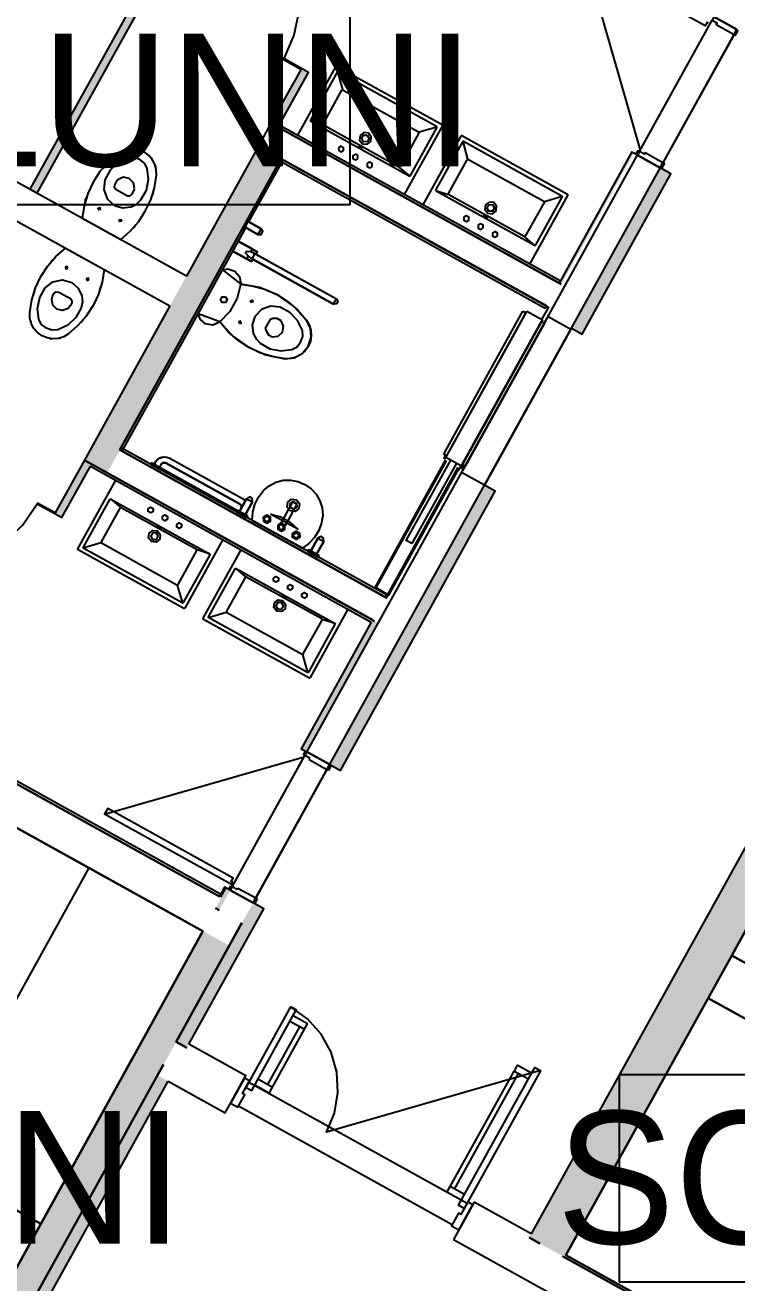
# Model space of a CAD drawing. Header units: metres. Extents: x 2.5 to 42.6, y 0.9 to 31.9.
# Drawn here: x 28.915 to 30.634, y 27.348 to 30.383 of the extents above; entities that cross this region are included whole.
import ezdxf

# ---------------------------------------------------------------- set-up
doc = ezdxf.new("R2010")
doc.units = ezdxf.units.M
for name, color, linetype in [('ARREDI', 9, 'Continuous'), ('PARETI_STRUTTURE', 7, 'Continuous'), ('PILASTRI_SETTI', 8, 'Continuous'), ('WAYFINDING_RIQUADRI', 7, 'Continuous'), ('WAYFINDING_TESTI', 7, 'Continuous')]:
    doc.layers.add(name, color=color, linetype=linetype)

msp = doc.modelspace()

# ---------------------------------------------------------------- linework, layer by layer
at = {"layer": 'ARREDI'}
for points in [[(29.6646, 30.2825), (29.573, 30.1172)], [(29.6685, 30.2691), (29.6045, 30.1537)], [(29.6673, 30.2832), (29.6658, 30.2834), (29.6646, 30.2825)], [(29.9221, 30.142), (29.6673, 30.2832)], [(29.6711, 30.2698), (29.6696, 30.27), (29.6685, 30.2691)], [(29.6696, 30.27), (29.6812, 30.2274)], [(29.9088, 30.1381), (29.6711, 30.2699)], [(29.635, 30.144), (29.6803, 30.2257)], [(29.6803, 30.2257), (29.6814, 30.2266), (29.6829, 30.2264)], [(29.6829, 30.2264), (29.8649, 30.1256)], [(29.6045, 30.1537), (29.6043, 30.1522), (29.6053, 30.151)], [(29.6046, 30.1517), (29.6341, 30.1423)], [(29.6053, 30.151), (29.8429, 30.0193)], [(29.6358, 30.1413), (29.6348, 30.1425), (29.635, 30.144)], [(29.8178, 30.0405), (29.6358, 30.1414)], [(29.8313, 29.974), (29.9229, 30.1393)], [(29.9095, 30.1355), (29.9097, 30.137), (29.9088, 30.1381)], [(29.9229, 30.1393), (29.9231, 30.1408), (29.9221, 30.142)], [(29.8657, 30.1229), (29.8205, 30.0412)], [(29.8456, 30.0201), (29.9095, 30.1355)], [(29.8649, 30.1256), (29.8659, 30.1244), (29.8657, 30.1229)], [(29.9097, 30.137), (29.8667, 30.1246)], [(29.9671, 30.1148), (29.8755, 29.9495)], [(29.9698, 30.1155), (29.9683, 30.1157), (29.9671, 30.1148)], [(30.2247, 29.9743), (29.9698, 30.1156)], [(29.1566, 30.0813), (29.1586, 30.0823), (29.1601, 30.0825)], [(29.1794, 30.0839), (29.1809, 30.0841), (29.1831, 30.0834)], [(29.971, 30.1014), (29.907, 29.986)], [(29.9737, 30.1022), (29.9722, 30.1023), (29.971, 30.1014)], [(29.9722, 30.1023), (29.9837, 30.0597)], [(30.2113, 29.9705), (29.9737, 30.1022)], [(29.1644, 30.0629), (29.1401, 30.0513), (29.1206, 30.0329), (29.1077, 30.0094)], [(29.1919, 30.0585), (29.1786, 30.0638), (29.1644, 30.0629)], [(29.2102, 30.0375), (29.2035, 30.0501), (29.1919, 30.0585)], [(29.2177, 30.0642), (29.2194, 30.0627), (29.2201, 30.0614)], [(29.9375, 29.9763), (29.9828, 30.058)], [(29.9828, 30.058), (29.984, 30.0589), (29.9855, 30.0588)], [(29.9855, 30.0588), (30.1675, 29.9579)], [(29.1023, 30.0371), (29.1052, 30.0413), (29.1089, 30.0447)], [(29.1791, 29.9889), (29.1766, 30.0028), (29.1667, 30.013), (29.1528, 30.016), (29.1396, 30.0107)], [(29.1949, 29.9611), (29.208, 29.9845), (29.2133, 30.0108), (29.2102, 30.0375)], [(29.2291, 30.0442), (29.2298, 30.0429), (29.23, 30.0406)], [(29.8204, 30.0412), (29.8193, 30.0403), (29.8178, 30.0405)], [(29.8438, 30.0191), (29.8195, 30.0395)], [(29.8429, 30.0193), (29.8444, 30.0192), (29.8456, 30.0201)], [(29.1077, 30.0094), (29.1051, 29.986), (29.1133, 29.964), (29.1307, 29.9481)], [(29.1307, 29.9978), (29.1301, 29.9918), (29.1338, 29.9871)], [(29.1347, 30.0049), (29.1307, 29.9978)], [(29.1338, 29.9871), (29.1622, 29.9714)], [(29.1396, 30.0107), (29.1369, 30.0081), (29.1347, 30.0049)], [(29.1768, 29.9815), (29.1783, 29.9851), (29.1791, 29.9889)], [(29.907, 29.986), (29.9069, 29.9845), (29.9078, 29.9834)], [(29.0603, 29.957), (29.0613, 29.962), (29.0633, 29.9666)], [(29.1622, 29.9714), (29.1682, 29.9707), (29.1729, 29.9745)], [(29.1712, 29.9444), (29.1843, 29.951), (29.1949, 29.9611)], [(29.1729, 29.9745), (29.1768, 29.9815)], [(29.2242, 29.9808), (29.2232, 29.9758), (29.2212, 29.9712)], [(29.9071, 29.984), (29.9366, 29.9746)], [(29.9078, 29.9834), (30.1454, 29.8516)], [(29.9383, 29.9737), (29.9374, 29.9749), (29.9375, 29.9764)], [(30.1203, 29.8728), (29.9383, 29.9737)], [(30.1682, 29.9552), (30.123, 29.8736)], [(30.1338, 29.8063), (30.2254, 29.9716)], [(30.1481, 29.8524), (30.212, 29.9678)], [(30.1675, 29.9579), (30.1684, 29.9567), (30.1682, 29.9552)], [(30.2122, 29.9693), (30.1692, 29.9569)], [(30.212, 29.9678), (30.2122, 29.9693), (30.2113, 29.9705)], [(30.2254, 29.9716), (30.2256, 29.9731), (30.2247, 29.9743)], [(29.1307, 29.9481), (29.1506, 29.9419), (29.1712, 29.9444)], [(29.1822, 29.9007), (29.1793, 29.8965), (29.1756, 29.8931)], [(29.4463, 29.8951), (29.4773, 29.8779), (29.4852, 29.878), (29.489, 29.8849), (29.4849, 29.8917), (29.4539, 29.9089)], [(30.123, 29.8736), (30.1218, 29.8726), (30.1203, 29.8728)], [(30.1463, 29.8514), (30.122, 29.8719)], [(28.9264, 29.6897), (28.9312, 29.7198), (28.9401, 29.7488), (28.953, 29.7764), (28.9696, 29.8019), (28.9895, 29.8249), (29.0124, 29.8449)], [(29.0124, 29.8449), (29.106, 29.793)], [(29.465, 29.8181), (29.4617, 29.8122), (29.4165, 29.8373)], [(29.4165, 29.8373), (29.4497, 29.8188), (29.4617, 29.8122)], [(29.4631, 29.843), (29.4299, 29.8614), (29.4751, 29.8363)], [(29.4671, 29.8331), (29.4634, 29.8345), (29.4591, 29.8357), (29.4496, 29.837), (29.4476, 29.8335), (29.4538, 29.8262), (29.4571, 29.8231), (29.4602, 29.8207), (29.6599, 29.71), (29.6668, 29.7224), (29.6705, 29.7163), (29.667, 29.7102), (29.6599, 29.71), (29.465, 29.8181)], [(29.4631, 29.843), (29.4591, 29.8357)], [(29.4631, 29.843), (29.4751, 29.8363), (29.4719, 29.8305)], [(29.4751, 29.8364), (29.4719, 29.8305), (29.6668, 29.7224)], [(30.1454, 29.8517), (30.1469, 29.8515), (30.1481, 29.8524)], [(28.9828, 29.8172), (28.9791, 29.8138), (28.9762, 29.8096)], [(29.4538, 29.8262), (29.4497, 29.8188)], [(29.4602, 29.8207), (29.4653, 29.8216), (29.4691, 29.8284), (29.4671, 29.8331), (29.6668, 29.7224)], [(29.465, 29.8181), (29.4617, 29.8122)], [(29.106, 29.7931), (29.1011, 29.763), (29.0922, 29.734), (29.0793, 29.7064), (29.0627, 29.6809), (29.0428, 29.6579), (29.0199, 29.6379)], [(29.3912, 29.7916), (29.405, 29.7949), (29.4216, 29.7895), (29.4331, 29.7763), (29.436, 29.7591)], [(29.3916, 29.7923), (29.4359, 29.758), (29.4665, 29.7534), (29.4961, 29.7447), (29.5242, 29.7318), (29.5503, 29.7151), (29.5738, 29.695), (29.5941, 29.6717), (29.5624, 29.7055), (29.5242, 29.7318), (29.4813, 29.7496), (29.4357, 29.758)], [(28.9482, 29.6728), (28.9451, 29.6995), (28.9504, 29.7258), (28.9635, 29.7492)], [(28.9635, 29.7492), (28.9819, 29.7639), (29.005, 29.7685), (29.0277, 29.7622)], [(29.0277, 29.7622), (29.0434, 29.7486), (29.0523, 29.7298)], [(29.0952, 29.7437), (29.0971, 29.7483), (29.0981, 29.7533)], [(29.436, 29.7591), (29.4274, 29.7237), (29.4098, 29.6919), (29.3844, 29.6659)], [(28.9372, 29.7391), (28.9352, 29.7345), (28.9342, 29.7295)], [(28.9793, 29.7214), (28.9801, 29.7252), (28.9816, 29.7288)], [(29.0188, 29.6995), (29.0056, 29.6943), (28.9917, 29.6973), (28.9818, 29.7075), (28.9793, 29.7214)], [(28.9816, 29.7288), (28.9855, 29.7358)], [(28.9855, 29.7358), (28.9903, 29.7396), (28.9962, 29.7389)], [(28.9962, 29.7389), (29.0246, 29.7232)], [(29.0277, 29.7125), (29.0238, 29.7054)], [(29.0246, 29.7232), (29.0283, 29.7185), (29.0277, 29.7125)], [(29.0523, 29.7298), (29.0536, 29.7152), (29.0507, 29.7009)], [(28.9561, 29.633), (28.9452, 29.6409), (28.9363, 29.6512), (28.9301, 29.6632), (28.9267, 29.6762), (28.9264, 29.6897)], [(29.0507, 29.7009), (29.0378, 29.6774), (29.0183, 29.659), (28.994, 29.6474)], [(29.0238, 29.7054), (29.0216, 29.7022), (29.0188, 29.6995)], [(29.3852, 29.6667), (29.4164, 29.6325), (29.4542, 29.6056), (29.4968, 29.5872), (29.5423, 29.5781), (29.5117, 29.5831), (29.4822, 29.5923), (29.4543, 29.6055), (29.4285, 29.6226), (29.4053, 29.6431), (29.3852, 29.6666), (29.3327, 29.686)], [(29.3844, 29.6659), (29.3682, 29.6593), (29.351, 29.662), (29.3376, 29.6732), (29.333, 29.6867)], [(29.5311, 29.7025), (29.5077, 29.7051), (29.4857, 29.6968), (29.4698, 29.6795)], [(29.5846, 29.6458), (29.5731, 29.67), (29.5546, 29.6895), (29.5311, 29.7025)], [(28.9284, 29.6697), (28.9286, 29.6674), (28.9293, 29.6661)], [(28.9665, 29.6518), (28.9549, 29.6602), (28.9482, 29.6728)], [(28.994, 29.6474), (28.9798, 29.6465), (28.9665, 29.6518)], [(29.0495, 29.6656), (29.0532, 29.669), (29.0561, 29.6732)], [(29.4698, 29.6795), (29.4637, 29.6596), (29.4661, 29.6389)], [(29.5068, 29.6728), (29.4951, 29.6516)], [(29.4951, 29.6516), (29.497, 29.645)], [(29.5134, 29.6747), (29.5068, 29.6728)], [(29.5119, 29.6311), (29.5261, 29.6327), (29.5366, 29.6424), (29.5393, 29.6565), (29.5331, 29.6694)], [(29.5331, 29.6694), (29.524, 29.6748), (29.5134, 29.6747)], [(28.9383, 29.6489), (28.939, 29.6475), (28.9407, 29.6461)], [(29.0199, 29.6379), (29.0083, 29.631), (28.9954, 29.6269), (28.982, 29.6259), (28.9686, 29.628), (28.9561, 29.633)], [(28.9753, 29.6269), (28.9775, 29.6262), (28.979, 29.6263)], [(28.9983, 29.6278), (28.9998, 29.6279), (29.0019, 29.6289)], [(29.4661, 29.6389), (29.4727, 29.6259), (29.4828, 29.6153)], [(29.497, 29.645), (29.5025, 29.636), (29.5119, 29.6311)], [(29.5802, 29.6183), (29.5855, 29.6315), (29.5846, 29.6458)], [(29.4828, 29.6153), (29.5062, 29.6022), (29.5325, 29.5969), (29.5592, 29.5999)], [(29.5592, 29.5999), (29.5718, 29.6067), (29.5802, 29.6183)], [(29.4468, 29.2015), (29.4519, 29.1987), (29.45, 29.1952), (29.4259, 29.2086), (29.45, 29.1952), (29.2193, 29.3231), (29.2212, 29.3266), (29.4329, 29.2092), (29.4501, 29.2402), (29.4639, 29.2325), (29.4468, 29.2015), (29.4639, 29.2325), (29.4638, 29.2404), (29.4569, 29.2443), (29.4501, 29.2402), (29.4329, 29.2092), (29.4278, 29.212)], [(29.2193, 29.3231), (29.2212, 29.3266), (29.2271, 29.3233)], [(29.2212, 29.3266), (29.2453, 29.3132)], [(29.2303, 29.3292), (29.2389, 29.3381), (29.2509, 29.3415), (29.263, 29.3385), (29.44, 29.2404)], [(29.2303, 29.3292), (29.234, 29.3342), (29.2389, 29.3381), (29.2447, 29.3406), (29.2509, 29.3415), (29.2571, 29.3408), (29.263, 29.3385)], [(29.2427, 29.3223), (29.2394, 29.3164)], [(29.2427, 29.3223), (29.2395, 29.3164), (29.2453, 29.3132)], [(29.2629, 29.3385), (29.44, 29.2404), (29.445, 29.2367), (29.4469, 29.2343)], [(29.0424, 29.1193), (29.134, 29.2846)], [(29.0558, 29.1231), (29.1197, 29.2385)], [(29.1197, 29.2385), (29.1209, 29.2394), (29.1224, 29.2392)], [(29.1215, 29.2395), (29.1451, 29.2195)], [(29.1224, 29.2392), (29.36, 29.1075)], [(29.438, 29.2184), (29.4382, 29.2196), (29.4378, 29.2221), (29.4368, 29.2245), (29.4352, 29.2265), (29.4331, 29.228)], [(29.4372, 29.2168), (29.4378, 29.2221), (29.4331, 29.228)], [(29.4467, 29.2339), (29.44, 29.2404)], [(29.5599, 29.2311), (29.5324, 29.1814)], [(29.5599, 29.231), (29.5636, 29.2315), (29.5687, 29.2287), (29.5703, 29.2253), (29.5427, 29.1757)], [(29.1441, 29.2177), (29.0988, 29.1361)], [(29.1468, 29.2185), (29.1453, 29.2187), (29.1441, 29.2177)], [(29.3288, 29.1176), (29.1468, 29.2185)], [(29.4519, 29.1987), (29.4278, 29.212), (29.4329, 29.2092), (29.4278, 29.212), (29.4259, 29.2086)], [(29.4259, 29.2086), (29.4278, 29.212)], [(29.4468, 29.2015), (29.4519, 29.1987), (29.45, 29.1952)], [(29.0989, 29.1361), (29.0987, 29.1346), (29.0996, 29.1334)], [(29.3923, 29.1414), (29.3007, 28.9761)], [(29.619, 29.1061), (29.6361, 29.1371), (29.636, 29.145), (29.6291, 29.1488), (29.6223, 29.1448), (29.6051, 29.1138)], [(29.0432, 29.1166), (29.0422, 29.1178), (29.0424, 29.1193)], [(29.298, 28.9753), (29.0432, 29.1166)], [(29.0556, 29.1216), (29.0979, 29.1344)], [(29.0566, 29.1204), (29.0556, 29.1216), (29.0558, 29.1231)], [(29.2942, 28.9887), (29.0565, 29.1204)], [(29.0996, 29.1334), (29.2816, 29.0325)], [(29.2843, 29.0333), (29.3295, 29.115)], [(29.3295, 29.115), (29.3297, 29.1165), (29.3288, 29.1176)], [(29.3607, 29.1069), (29.3305, 29.1167)], [(29.3449, 28.9516), (29.4366, 29.1169)], [(29.36, 29.1075), (29.361, 29.1063), (29.3608, 29.1048)], [(29.3608, 29.1048), (29.2968, 28.9895)], [(29.3583, 28.9554), (29.4223, 29.0708)], [(29.4466, 29.0501), (29.4014, 28.9684)], [(29.4223, 29.0708), (29.4234, 29.0717), (29.4249, 29.0715)], [(29.424, 29.0718), (29.4476, 29.0518)], [(29.4249, 29.0715), (29.6626, 28.9398)], [(29.4493, 29.0508), (29.4478, 29.051), (29.4466, 29.0501)], [(29.6313, 28.9499), (29.4493, 29.0508)], [(31.1373, 29.0678), (30.5647, 28.0347), (31.1846, 27.6911), (30.5647, 28.0347), (30.2211, 27.4148)], [(29.2816, 29.0325), (29.2831, 29.0324), (29.2843, 29.0333)], [(29.2957, 28.9885), (29.2833, 29.0316)], [(29.2969, 28.9895), (29.2957, 28.9885), (29.2942, 28.9887)], [(29.3007, 28.9761), (29.2995, 28.9752), (29.298, 28.9753)], [(29.3581, 28.9539), (29.4004, 28.9667)], [(29.3591, 28.9527), (29.3581, 28.9539), (29.3583, 28.9554)], [(29.4014, 28.9684), (29.4012, 28.9669), (29.4021, 28.9657)], [(29.4021, 28.9657), (29.5841, 28.8648)], [(29.6948, 28.9737), (29.6032, 28.8084)], [(29.3457, 28.9489), (29.3448, 28.9501), (29.3449, 28.9516)], [(29.6005, 28.8076), (29.3457, 28.9489)], [(29.5967, 28.821), (29.3591, 28.9527)], [(29.5868, 28.8656), (29.6321, 28.9473)], [(29.6633, 28.9372), (29.5994, 28.8218)], [(29.6321, 28.9473), (29.6322, 28.9488), (29.6313, 28.95)], [(29.6632, 28.9392), (29.633, 28.949)], [(29.6626, 28.9398), (29.6635, 28.9387), (29.6633, 28.9372)], [(29.5841, 28.8649), (29.5856, 28.8647), (29.5868, 28.8656)], [(29.5982, 28.8209), (29.5858, 28.8639)], [(29.5994, 28.8218), (29.5982, 28.8209), (29.5967, 28.821)], [(29.6032, 28.8084), (29.602, 28.8075), (29.6005, 28.8077)], [(30.2211, 27.4148), (31.5019, 26.7049)]]:
    msp.add_lwpolyline(points, dxfattribs=at)
for points in [[(29.724, 30.1167), (29.7228, 30.1055), (29.7298, 30.0967), (29.741, 30.0954), (29.7499, 30.1024), (29.7511, 30.1136), (29.7441, 30.1225), (29.7329, 30.1238)], [(29.7413, 30.1175), (29.746, 30.1097), (29.7416, 30.1018), (29.7326, 30.1016), (29.7279, 30.1094), (29.7323, 30.1173)], [(29.1385, 30.0724), (29.1156, 30.0524), (29.0957, 30.0294), (29.0791, 30.0039), (29.0662, 29.9763), (29.0573, 29.9473), (29.0525, 29.9172), (29.146, 29.8654), (29.1689, 29.8854), (29.1888, 29.9084), (29.2054, 29.9339), (29.2183, 29.9615), (29.2272, 29.9905), (29.232, 30.0206), (29.2317, 30.0341), (29.2283, 30.0471), (29.2221, 30.0591), (29.2133, 30.0693), (29.2023, 30.0773), (29.1898, 30.0823), (29.1765, 30.0844), (29.163, 30.0834), (29.1501, 30.0793)], [(29.6722, 30.0869), (29.6723, 30.0801), (29.6783, 30.0767), (29.6842, 30.0803), (29.6841, 30.0872), (29.6781, 30.0905)], [(29.7292, 30.0854), (29.7254, 30.0888), (29.7206, 30.0902), (29.7244, 30.0868)], [(29.7187, 30.0612), (29.7185, 30.0681), (29.7125, 30.0714), (29.7066, 30.0679), (29.7067, 30.061), (29.7128, 30.0576)], [(29.7531, 30.0421), (29.753, 30.049), (29.747, 30.0523), (29.741, 30.0488), (29.7412, 30.0419), (29.7472, 30.0386)], [(30.0266, 29.949), (30.0253, 29.9378), (30.0323, 29.929), (30.0435, 29.9277), (30.0524, 29.9347), (30.0537, 29.946), (30.0466, 29.9548), (30.0354, 29.9561)], [(29.0966, 29.9383), (29.0924, 29.9372), (29.0912, 29.9413), (29.0954, 29.9425)], [(30.0439, 29.9498), (30.0485, 29.942), (30.0441, 29.9341), (30.0351, 29.934), (30.0304, 29.9417), (30.0348, 29.9497)], [(29.1477, 29.91), (29.1435, 29.9088), (29.1423, 29.913), (29.1465, 29.9142)], [(29.4533, 29.9159), (29.44, 29.8918)], [(29.4463, 29.8951), (29.4434, 29.8899), (29.4568, 29.914), (29.4539, 29.9089), (29.4849, 29.8917), (29.4773, 29.8779)], [(29.4568, 29.914), (29.4533, 29.9159)], [(29.9747, 29.9193), (29.9748, 29.9124), (29.9809, 29.909), (29.9868, 29.9126), (29.9866, 29.9195), (29.9806, 29.9228)], [(30.0212, 29.8935), (30.0211, 29.9004), (30.015, 29.9037), (30.0091, 29.9002), (30.0093, 29.8933), (30.0153, 29.8899)], [(30.0317, 29.9177), (30.028, 29.9211), (30.0231, 29.9225), (30.0269, 29.9192)], [(29.44, 29.8918), (29.4434, 29.8899)], [(30.0556, 29.8744), (30.0555, 29.8813), (30.0495, 29.8847), (30.0436, 29.8811), (30.0437, 29.8742), (30.0497, 29.8709)], [(29.0179, 29.7963), (29.0167, 29.8005), (29.0125, 29.7993), (29.0137, 29.7951)], [(29.069, 29.768), (29.0678, 29.7721), (29.0636, 29.771), (29.0648, 29.7668)], [(29.3991, 29.7277), (29.4034, 29.7207), (29.3994, 29.7135), (29.3912, 29.7134), (29.3869, 29.7204), (29.3909, 29.7276)], [(29.4608, 29.7139), (29.4596, 29.718), (29.4638, 29.7192), (29.465, 29.715)], [(29.4326, 29.6629), (29.4368, 29.6641), (29.4356, 29.6683), (29.4314, 29.6671)], [(29.599, 29.6078), (29.6058, 29.6292), (29.6041, 29.6516), (29.5941, 29.6717), (29.601, 29.6601), (29.6051, 29.6472), (29.6061, 29.6337), (29.6041, 29.6204)], [(29.5423, 29.5781), (29.5646, 29.5804), (29.5845, 29.5908), (29.599, 29.6078), (29.5911, 29.5969), (29.5808, 29.5881), (29.5689, 29.5818), (29.5558, 29.5784)], [(29.2193, 29.3231), (29.2434, 29.3098)], [(29.2303, 29.3292), (29.2271, 29.3233)], [(29.2427, 29.3223), (29.2486, 29.327), (29.2561, 29.3261), (29.2537, 29.3271), (29.2511, 29.3274), (29.2486, 29.327), (29.2462, 29.326), (29.2442, 29.3244)], [(29.2561, 29.3261), (29.4331, 29.228)], [(29.2434, 29.3098), (29.2453, 29.3132)], [(29.4908, 29.2596), (29.5045, 29.2714), (29.5206, 29.2799), (29.5381, 29.2846), (29.5562, 29.2852), (29.574, 29.2816), (29.5906, 29.2742), (29.6057, 29.2641), (29.6181, 29.2509), (29.6272, 29.2352), (29.6325, 29.2178), (29.6339, 29.1997), (29.6311, 29.1818), (29.6241, 29.1635), (29.6138, 29.1467), (29.6006, 29.1322), (29.5849, 29.1205), (29.4633, 29.1879), (29.4649, 29.2074), (29.4702, 29.2264), (29.4789, 29.2439)], [(29.5762, 29.2169), (29.5671, 29.2097), (29.5556, 29.211), (29.5483, 29.2201), (29.5496, 29.2317), (29.5587, 29.2389), (29.5703, 29.2376), (29.5775, 29.2285)], [(29.5548, 29.2288), (29.5628, 29.2335), (29.5708, 29.2291), (29.571, 29.2198), (29.5631, 29.215), (29.555, 29.2195)], [(29.2122, 29.2165), (29.2181, 29.22), (29.2241, 29.2167), (29.2243, 29.2098), (29.2184, 29.2062), (29.2123, 29.2096)], [(29.2587, 29.1907), (29.2528, 29.1871), (29.2468, 29.1905), (29.2466, 29.1974), (29.2525, 29.2009), (29.2586, 29.1976)], [(29.4278, 29.212), (29.4259, 29.2086)], [(29.4259, 29.2086), (29.45, 29.1952)], [(29.4519, 29.1987), (29.4468, 29.2015)], [(29.45, 29.1952), (29.4519, 29.1987)], [(29.4903, 29.1957), (29.4904, 29.1859), (29.499, 29.1811), (29.5075, 29.1862), (29.5073, 29.196), (29.4987, 29.2008)], [(29.5047, 29.1877), (29.499, 29.1843), (29.4931, 29.1875), (29.493, 29.1942), (29.4988, 29.1977), (29.5046, 29.1944)], [(29.5079, 29.2032), (29.5327, 29.1964), (29.555, 29.1839), (29.5737, 29.1663)], [(29.2437, 29.1689), (29.2389, 29.1703), (29.2351, 29.1737), (29.2399, 29.1723)], [(29.2931, 29.1716), (29.2872, 29.1681), (29.2812, 29.1714), (29.2811, 29.1783), (29.287, 29.1818), (29.293, 29.1785)], [(29.4633, 29.1879), (29.5849, 29.1205)], [(29.5251, 29.1764), (29.5253, 29.1666), (29.5339, 29.1618), (29.5424, 29.1669), (29.5422, 29.1767), (29.5336, 29.1815)], [(29.5364, 29.1771), (29.5298, 29.177), (29.5266, 29.1712), (29.53, 29.1655), (29.5366, 29.1656), (29.5398, 29.1714)], [(29.2144, 29.1567), (29.2233, 29.1637), (29.2345, 29.1625), (29.2415, 29.1536), (29.2403, 29.1424), (29.2314, 29.1354), (29.2202, 29.1366), (29.2132, 29.1455)], [(29.223, 29.1416), (29.232, 29.1418), (29.2364, 29.1497), (29.2317, 29.1575), (29.2227, 29.1573), (29.2183, 29.1494)], [(29.5611, 29.1565), (29.5695, 29.1616), (29.5781, 29.1568), (29.5783, 29.147), (29.5698, 29.1419), (29.5612, 29.1467)], [(29.5753, 29.1481), (29.5696, 29.1447), (29.5637, 29.1479), (29.5636, 29.1546), (29.5694, 29.1581), (29.5752, 29.1548)], [(29.619, 29.1061), (29.6241, 29.1032), (29.6, 29.1166), (29.6051, 29.1138), (29.6223, 29.1448), (29.6361, 29.1371)], [(29.6, 29.1166), (29.5981, 29.1131)], [(29.5981, 29.1131), (29.6222, 29.0998)], [(29.6222, 29.0998), (29.6241, 29.1032)], [(29.5147, 29.0488), (29.5206, 29.0523), (29.5267, 29.049), (29.5268, 29.0421), (29.5209, 29.0385), (29.5149, 29.0419)], [(29.5612, 29.023), (29.5553, 29.0195), (29.5493, 29.0228), (29.5492, 29.0297), (29.5551, 29.0333), (29.5611, 29.0299)], [(29.517, 28.989), (29.5258, 28.9961), (29.537, 28.9948), (29.5441, 28.9859), (29.5428, 28.9747), (29.5339, 28.9677), (29.5227, 28.969), (29.5157, 28.9778)], [(29.5255, 28.9739), (29.5345, 28.9741), (29.5389, 28.982), (29.5343, 28.9898), (29.5252, 28.9896), (29.5208, 28.9817)], [(29.5462, 29.0012), (29.5414, 29.0026), (29.5376, 29.006), (29.5425, 29.0046)], [(29.5957, 29.0039), (29.5898, 29.0004), (29.5837, 29.0037), (29.5836, 29.0106), (29.5895, 29.0142), (29.5955, 29.0108)], [(28.9531, 27.4905), (28.6776, 27.6432), (28.1813, 26.7478), (28.4568, 26.5951), (28.9531, 27.4905), (29.3445, 28.1967), (29.069, 28.3494), (28.6776, 27.6432)], [(31.2418, 27.7944), (30.622, 28.138)]]:
    msp.add_lwpolyline(points, close=True, dxfattribs=at)
at = {"layer": 'PARETI_STRUTTURE'}
for points in [[(29.417, 30.7303), (29.4678, 30.6953), (29.5108, 30.6509), (29.5443, 30.5991), (29.5671, 30.5417), (29.5782, 30.4809), (29.5772, 30.4192), (29.5643, 30.3588), (29.5398, 30.3021)], [(29.3046, 29.7775), (27.8231, 30.5986)], [(30.5658, 30.388), (30.5624, 30.3899), (30.5576, 30.3813), (30.2545, 30.5493), (30.2622, 30.563), (30.4003, 30.0813)], [(27.783, 30.5263), (29.2645, 29.7052)], [(29.2036, 30.4862), (28.9268, 29.9869)], [(28.944, 29.9774), (29.2208, 30.4767)], [(29.4151, 28.3038), (30.574, 30.3947)], [(30.3984, 30.0779), (30.574, 30.3947)], [(30.5788, 30.4033), (30.6339, 30.3728)], [(29.4721, 28.2767), (30.6272, 30.3607)], [(30.6272, 30.3607), (30.4554, 30.0508)], [(30.6339, 30.3728), (30.6272, 30.3607), (30.6307, 30.3588), (30.6373, 30.3709)], [(29.5823, 30.2786), (29.5398, 30.3021), (29.5388, 30.3004), (29.5813, 30.2768)], [(29.5814, 30.2768), (29.5088, 30.146), (29.526, 30.1364)], [(29.5289, 30.1416), (29.5995, 30.269), (29.5823, 30.2786)], [(30.2096, 29.7575), (29.5088, 30.146), (29.4783, 30.0909)], [(30.2073, 29.7656), (29.5289, 30.1416)], [(29.526, 30.1364), (30.2045, 29.7604), (30.2073, 29.7656)], [(29.4783, 30.0909), (29.3046, 29.7775)], [(30.385, 30.074), (30.3799, 30.0769), (30.2045, 29.7604), (30.2096, 29.7575)], [(30.3936, 30.0693), (30.3984, 30.0779), (30.395, 30.0798), (30.3902, 30.0712)], [(29.144, 29.3578), (29.5334, 30.0603)], [(29.4557, 29.9079), (29.5385, 30.0575), (29.5334, 30.0603), (29.144, 29.3578), (29.1492, 29.3549)], [(29.5334, 30.0603), (30.1791, 29.7025)], [(30.3936, 30.0693), (30.385, 30.074)], [(30.4488, 30.0387), (30.3937, 30.0693)], [(30.4554, 30.0508), (30.4487, 30.0387)], [(30.4522, 30.0368), (30.4589, 30.0489), (30.4554, 30.0508)], [(30.2342, 29.6516), (30.26, 29.6373), (30.4746, 30.0244), (30.4487, 30.0387)], [(29.1492, 29.3549), (29.448, 29.8941)], [(29.2645, 29.7052), (29.0583, 29.3332), (29.1135, 29.3027)], [(29.926, 29.3473), (30.1174, 29.6927)], [(29.927, 29.3492), (30.1164, 29.6908)], [(29.9309, 29.3399), (30.1263, 29.6925)], [(30.1243, 29.6889), (29.9329, 29.3435)], [(30.1263, 29.6925), (30.1642, 29.6715), (29.9687, 29.3189)], [(30.1174, 29.6927), (30.1243, 29.6889)], [(30.1791, 29.7024), (30.1625, 29.6725)], [(29.9707, 29.3225), (30.1622, 29.6679)], [(30.1691, 29.6641), (29.9776, 29.3187)], [(30.168, 29.6622), (29.9787, 29.3206)], [(30.1622, 29.6679), (30.1691, 29.6641), (30.1779, 29.68)], [(30.1622, 29.6679), (30.1691, 29.6641)], [(30.1779, 29.68), (30.233, 29.6495), (30.2342, 29.6516)], [(30.233, 29.6495), (30.0242, 29.2728)], [(29.3842, 28.2805), (27.207, 29.4872)], [(27.1621, 29.4062), (29.3445, 28.1967)], [(29.069, 28.3494), (27.1621, 29.4062)], [(29.7897, 28.9999), (29.144, 29.3578)], [(28.9868, 29.2041), (29.004, 29.1946), (29.0727, 29.3185)], [(29.0583, 29.3333), (28.9877, 29.2058)], [(29.0756, 29.3237), (29.0583, 29.3332)], [(29.0727, 29.3185), (29.7511, 28.9425)], [(29.754, 28.9477), (29.0756, 29.3237)], [(29.8492, 29.1317), (29.8355, 29.1393), (29.9429, 29.3332)], [(29.9567, 29.3256), (29.8492, 29.1317)], [(29.9329, 29.3435), (29.926, 29.3473)], [(29.9687, 29.3189), (29.9309, 29.3399)], [(29.967, 29.3198), (29.9605, 29.3081)], [(29.9691, 29.3034), (29.9776, 29.3187), (29.9735, 29.321)], [(29.9776, 29.3187), (29.9707, 29.3225)], [(29.1134, 29.3027), (29.7592, 28.9448)], [(30.0242, 29.2728), (29.9691, 29.3034)], [(29.6506, 28.5987), (29.6764, 28.5844), (30.0501, 29.2585), (30.0242, 29.2728)], [(31.14, 29.2756), (30.1369, 27.4659)], [(28.516, 29.1049), (28.5727, 29.0804), (28.6331, 29.0674), (28.6948, 29.0665), (28.7556, 29.0776), (28.813, 29.1004), (28.8648, 29.1339), (28.9092, 29.1769), (28.9442, 29.2277)], [(28.9877, 29.2058), (28.9452, 29.2294), (28.9442, 29.2277), (28.9868, 29.2041)], [(31.5019, 26.7049), (30.2211, 27.4148), (31.2261, 29.2279), (31.2209, 29.2308)], [(30.2131, 27.4125), (31.5042, 26.6968), (32.8707, 29.1622)], [(29.7886, 29.0101), (29.7845, 29.0028), (29.7897, 28.9999)], [(29.7905, 29.0094), (29.7887, 29.0104)], [(29.7511, 28.9425), (29.5817, 28.6369), (29.5869, 28.634)], [(29.7592, 28.9448), (29.754, 28.9477)], [(29.4151, 28.3038), (29.5907, 28.6206)], [(29.5869, 28.634), (29.5955, 28.6292)], [(29.5873, 28.6225), (29.5921, 28.6312)], [(29.5955, 28.6292), (29.5907, 28.6206), (29.5873, 28.6225)], [(29.6506, 28.5987), (29.5955, 28.6292), (29.5907, 28.6206)], [(29.6028, 28.614), (29.5907, 28.6206)], [(29.5955, 28.6292), (29.6506, 28.5987)], [(29.4165, 28.3143), (29.413, 28.3162), (29.4178, 28.3248), (29.1147, 28.4928), (29.1071, 28.479), (29.5888, 28.6172)], [(29.6009, 28.6105), (29.6028, 28.614)], [(29.6009, 28.6105), (29.6439, 28.5867), (29.6506, 28.5987)], [(29.6506, 28.5987), (29.6439, 28.5867)], [(29.654, 28.5968), (29.6474, 28.5847)], [(29.6439, 28.5867), (29.4721, 28.2767)], [(29.6474, 28.5847), (29.6439, 28.5866)], [(29.4164, 28.3143), (29.4136, 28.3092), (29.1071, 28.479)], [(29.4017, 28.3), (29.3966, 28.3028), (29.3842, 28.2804)], [(29.4104, 28.2952), (29.4017, 28.3)], [(29.4069, 28.2971), (29.4117, 28.3057)], [(29.4272, 28.2971), (29.4151, 28.3038), (29.4103, 28.2952)], [(29.4104, 28.2952), (29.4151, 28.3038)], [(29.4655, 28.2647), (29.4104, 28.2952)], [(29.4104, 28.2952), (29.4655, 28.2647), (29.4721, 28.2767)], [(29.4117, 28.3057), (29.4151, 28.3038)], [(29.4272, 28.2971), (29.4291, 28.3006)], [(29.4291, 28.3006), (29.4721, 28.2767)], [(29.3104, 27.924), (29.4913, 28.2503), (29.4655, 28.2647)], [(29.4655, 28.2647), (29.4721, 28.2767), (29.4756, 28.2748)], [(29.4756, 28.2748), (29.4689, 28.2627)], [(29.3836, 28.247), (29.375, 28.2518)], [(29.375, 28.2518), (29.3836, 28.247)], [(30.622, 28.138), (31.2401, 27.7953), (30.622, 28.138), (30.6792, 28.2413)], [(29.3445, 28.1967), (28.2307, 26.1872)], [(29.4387, 28.2164), (29.2798, 27.9298), (29.3056, 27.9154)], [(29.4082, 28.1613), (29.4387, 28.2164)], [(29.2798, 27.9298), (29.4082, 28.1614)], [(30.622, 28.138), (30.5647, 28.0347), (31.1828, 27.692), (30.5647, 28.0347), (30.2211, 27.4148)], [(29.4484, 27.8197), (29.4622, 27.812), (29.57, 28.0066), (29.5562, 28.0142)], [(29.5562, 28.0142), (29.4484, 27.8197)], [(30.1595, 27.8599), (29.9753, 27.5276), (29.9615, 27.5353), (30.1457, 27.8676), (30.1595, 27.86), (29.643, 27.7118), (29.6621, 27.7578), (29.6705, 27.8069), (29.6678, 27.8567), (29.654, 27.9045), (29.63, 27.9482), (29.5968, 27.9854), (29.5562, 28.0142)], [(29.5624, 27.9928), (29.5968, 27.9737)], [(29.5015, 27.8262), (29.5789, 27.9657)], [(29.5892, 27.96), (29.5119, 27.8205), (29.5042, 27.8067)], [(29.5892, 27.96), (29.5547, 27.979)], [(29.5968, 27.9737), (29.5892, 27.96)], [(29.3057, 27.9154), (29.2798, 27.9298)], [(29.4434, 27.8391), (29.4482, 27.8477), (29.3104, 27.924)], [(28.2944, 26.1519), (29.2493, 27.8747)], [(29.2493, 27.8747), (29.235, 27.8488)], [(30.1036, 27.8729), (30.096, 27.8591)], [(30.1381, 27.8538), (30.1036, 27.8729)], [(28.2639, 26.0968), (28.2897, 26.0825), (29.2608, 27.8345)], [(29.235, 27.8488), (28.2944, 26.1519)], [(29.2608, 27.8345), (29.3985, 27.7582), (29.4129, 27.784)], [(29.4113, 27.7812), (29.4286, 27.7717), (29.4453, 27.802), (29.4402, 27.8049), (29.457, 27.8352), (29.4449, 27.8418)], [(29.4129, 27.784), (29.4434, 27.8391)], [(29.4434, 27.8391), (29.4129, 27.784)], [(29.4555, 27.8324), (29.9824, 27.5404)], [(29.5119, 27.8205), (29.4774, 27.8396)], [(29.9758, 27.5611), (29.9414, 27.5802), (30.096, 27.8591)], [(29.9517, 27.5744), (30.1063, 27.8534)], [(30.096, 27.8591), (30.1304, 27.84)], [(30.1304, 27.84), (30.1381, 27.8538)], [(29.4698, 27.8258), (29.5042, 27.8067)], [(29.9466, 27.4881), (29.4301, 27.7744)], [(29.9338, 27.5664), (29.9414, 27.5802)], [(29.9682, 27.5473), (29.9338, 27.5664)], [(29.9959, 27.5364), (29.9839, 27.5431), (29.9671, 27.5128), (29.9619, 27.5157), (29.9451, 27.4854), (29.9623, 27.4758)], [(29.9944, 27.5337), (29.9639, 27.4786)], [(29.9639, 27.4786), (29.9944, 27.5337)], [(30.1369, 27.4659), (29.9992, 27.5423), (29.9944, 27.5337)], [(29.9639, 27.4786), (29.9495, 27.4528)], [(29.9495, 27.4528), (31.5145, 26.5854), (31.5288, 26.6112), (31.4737, 26.6417)], [(30.158, 27.443), (30.1322, 27.4573)], [(30.1322, 27.4573), (30.158, 27.443)], [(30.2131, 27.4125), (30.2183, 27.4096)], [(30.2183, 27.4096), (31.4991, 26.6997)], [(31.8455, 27.3247), (31.5019, 26.7049), (30.2211, 27.4148)]]:
    msp.add_lwpolyline(points, dxfattribs=at)
for points in [[(30.6272, 30.3607), (30.6339, 30.3728), (30.5788, 30.4033), (30.574, 30.3947), (30.5861, 30.388), (30.5842, 30.3846)], [(30.4488, 30.0387), (30.4554, 30.0508), (30.4124, 30.0746), (30.4105, 30.0712), (30.3984, 30.0779), (30.3937, 30.0693)], [(29.5305, 30.0552), (30.1711, 29.7001), (30.1739, 29.7053), (29.5334, 30.0603)], [(30.1691, 29.6641), (29.9776, 29.3187)], [(27.207, 29.4872), (29.3842, 28.2805), (29.387, 28.2856), (27.2099, 29.4923)], [(29.7874, 29.0079), (29.1469, 29.363), (29.144, 29.3578), (29.7845, 29.0028)], [(29.7629, 29.0247), (29.9319, 29.3296), (29.9288, 29.3313), (29.7596, 29.026), (29.7934, 29.0073), (29.9626, 29.3126), (29.9595, 29.3143), (29.7905, 29.0094)], [(29.9301, 29.345), (29.9263, 29.3381), (29.929, 29.3366), (29.9329, 29.3435)], [(29.9735, 29.321), (29.9708, 29.3225), (29.9669, 29.3156), (29.9697, 29.3141)]]:
    msp.add_lwpolyline(points, close=True, dxfattribs=at)
at = {"layer": 'PILASTRI_SETTI'}
for points in [[(28.944, 29.9774), (29.2208, 30.4767), (28.9268, 29.9869), (29.2036, 30.4862)], [(29.526, 30.1364), (29.5995, 30.269), (29.5088, 30.146), (29.5823, 30.2786)], [(29.1134, 29.3027), (29.5334, 30.0603), (29.0584, 29.3333), (29.4783, 30.0909)], [(30.2096, 29.7575), (30.385, 30.074), (30.2045, 29.7604), (30.3799, 30.0769)], [(30.26, 29.6373), (30.4746, 30.0244), (30.2342, 29.6516), (30.4487, 30.0387)], [(29.004, 29.1946), (29.0756, 29.3237), (28.9868, 29.2041), (29.0584, 29.3332)], [(29.6764, 28.5844), (30.0501, 29.2585), (29.6506, 28.5987), (30.0242, 29.2728)], [(30.158, 27.443), (31.1658, 29.2613), (30.1322, 27.4573), (31.14, 29.2756)], [(30.2131, 27.4125), (31.2209, 29.2308), (30.158, 27.443), (31.1658, 29.2613)], [(30.2183, 27.4096), (31.2261, 29.2279), (30.2131, 27.4125), (31.2209, 29.2308)], [(29.7897, 28.9999), (29.7934, 29.0073), (29.7845, 29.0028), (29.7882, 29.0094)], [(29.5869, 28.634), (29.7592, 28.9448), (29.5817, 28.6369), (29.754, 28.9477)], [(29.5955, 28.6293), (29.7678, 28.94), (29.5869, 28.634), (29.7592, 28.9448)], [(29.3836, 28.247), (29.4103, 28.2952), (29.375, 28.2518), (29.4017, 28.3)], [(29.3893, 28.2776), (29.4017, 28.3), (29.3842, 28.2804), (29.3966, 28.3028)], [(29.3057, 27.9154), (29.4913, 28.2503), (29.2798, 27.9298), (29.4655, 28.2647)], [(28.2393, 26.1824), (29.3531, 28.1919), (28.2307, 26.1872), (29.3445, 28.1967)], [(28.2944, 26.1519), (29.4082, 28.1614), (28.2393, 26.1824), (29.3531, 28.1919)], [(28.2897, 26.0825), (29.2608, 27.8345), (28.2639, 26.0968), (29.235, 27.8488)]]:
    msp.add_solid(points, dxfattribs=at)
at = {"layer": 'WAYFINDING_RIQUADRI'}
for points in [[(27.9, 29.95), (29.7, 29.95), (29.7, 30.45), (27.9, 30.45)], [(30.35, 27.35), (31.45, 27.35), (31.45, 27.85), (30.35, 27.85)]]:
    msp.add_lwpolyline(points, close=True, dxfattribs=at)

# ---------------------------------------------------------------- texts
at = {"layer": 'WAYFINDING_TESTI', "char_height": 0.32, "attachment_point": 5}
for s, insert in [('WC ALUNNI', (28.8, 30.2)), ('LAB. COSTRUZIONI', (27.3, 27.6)), ('SCALA', (30.9, 27.6))]:
    msp.add_mtext(s, dxfattribs=dict(at, insert=insert))

doc.saveas('drawing.dxf')
